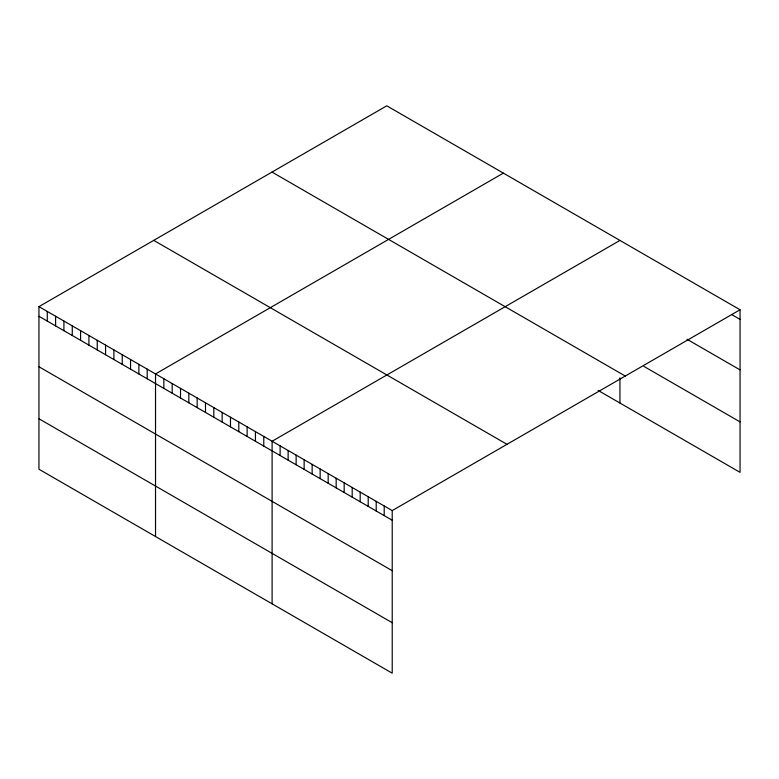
<?xml version="1.0" encoding="UTF-8"?>
<svg xmlns="http://www.w3.org/2000/svg" width="779" height="779" viewBox="0 0 779 779"><rect width="100%" height="100%" fill="white"/><g stroke="black" fill="none" stroke-linecap="round" stroke-linejoin="round"><path stroke-width="1.17" d="M38.95 306.634L392.217 510.596L392.217 673.183L38.95 469.231L38.95 306.634L386.783 105.817L740.05 309.769L740.05 472.366L598.077 390.406M503.361 173.123L155.527 373.939L155.527 536.536M619.938 240.429L272.105 441.245L272.105 603.842M392.217 510.596L740.05 309.769M732.046 314.794L740.05 319.419M687 339.264L740.05 369.889M643.96 366.412L740.05 421.897M271.998 172.081L625.264 376.043M153.736 240.36L507.002 444.322M38.95 316.274L392.217 520.236M38.95 366.753L392.217 570.705M38.95 418.751L392.217 622.713M619.938 377.786L619.938 403.025M384.213 505.97L384.213 515.61M376.208 501.345L376.208 510.985M368.194 496.72L368.194 506.36M360.19 492.094L360.19 501.744M352.186 487.479L352.186 497.119M344.172 482.853L344.172 492.494M336.168 478.228L336.168 487.868M328.163 473.603L328.163 483.253M320.15 468.987L320.15 478.627M312.145 464.362L312.145 474.002M304.141 459.737L304.141 469.377M296.127 455.111L296.127 464.761M288.123 450.496L288.123 460.136M280.119 445.87L280.119 455.511M263.779 436.435L263.779 446.085M255.454 431.634L255.454 441.274M247.128 426.824L247.128 436.464M238.802 422.014L238.802 431.654M230.477 417.203L230.477 426.853M222.142 412.403L222.142 422.043M213.816 407.592L213.816 417.232M205.49 402.782L205.49 412.432M197.165 397.981L197.165 407.621M188.839 393.171L188.839 402.811M180.514 388.361L180.514 398.001M172.178 383.55L172.178 393.2M163.853 378.75L163.853 388.39M147.202 369.129L147.202 378.769M138.876 364.319L138.876 373.969M130.551 359.518L130.551 369.158M122.225 354.708L122.225 364.348M113.89 349.898L113.89 359.547M105.564 345.097L105.564 354.737M97.239 340.287L97.239 349.927M88.913 335.476L88.913 345.116M80.588 330.666L80.588 340.316M72.262 325.865L72.262 335.506M63.927 321.055L63.927 330.695M55.601 316.245L55.601 325.895M47.276 311.444L47.276 321.084"/></g></svg>
